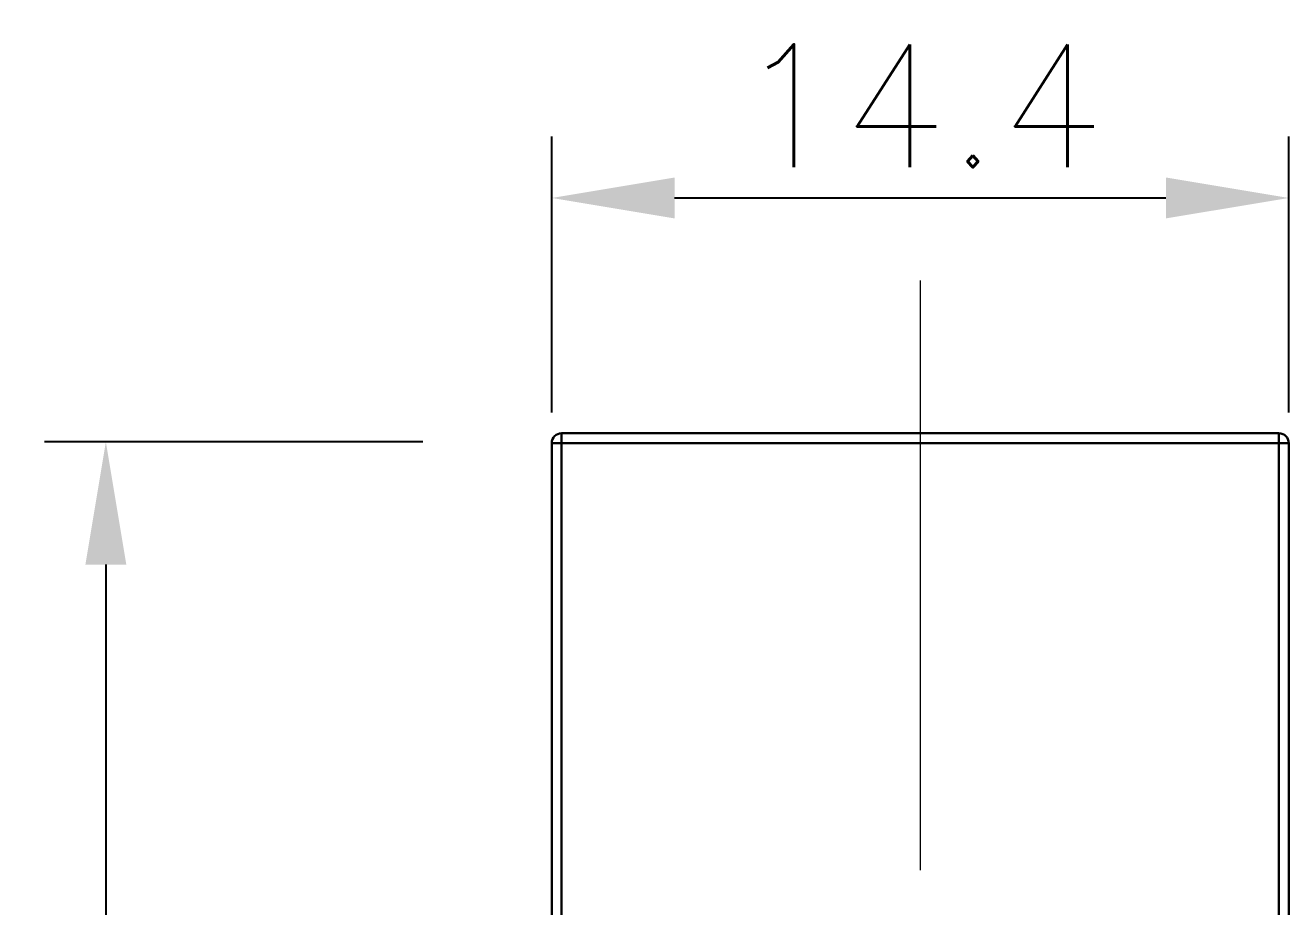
# Model space of a CAD drawing. Header units: millimetres. Extents: x -105 to 105, y -148 to 148.
# Drawn here: x -20.74 to 4.98, y 103.67 to 121.61 of the extents above; entities that cross this region are included whole.
import ezdxf

# ---------------------------------------------------------------- set-up
doc = ezdxf.new("R2010")
doc.units = ezdxf.units.MM
doc.header["$PDSIZE"] = -5
doc.linetypes.add('点画线', pattern=[18, 12, -2, 2, -2])
doc.layers.get('0').update_dxf_attribs({"lineweight": 18})
doc.styles.get("Standard").update_dxf_attribs({"font": 'txt.shx'})
doc.dimstyles.get("Standard").update_dxf_attribs({"dimtxt": 0.18, "dimasz": 0.18, "dimexe": 0.18, "dimexo": 0.0625, "dimgap": 0.09, "dimtad": 0, "dimtih": 1, "dimtoh": 1, "dimdec": 4, "dimzin": 0, "dimdsep": 46, "dimtxsty": 'Standard', "dimcen": 0.09, "dimdle": 0.36, "dimadec": 0, "dimazin": 0, "dimtfac": 1, "dimtdec": 4, "dimtofl": 0, "dimtmove": 0, "dimatfit": 3, "dimfxl": 1, "dimtolj": 1, "dimarcsym": 0})

# ---------------------------------------------------------------- blocks, each defined once
blk = doc.blocks.new('*D11')
at = {"color": 0, "lineweight": -2, "transparency": 16777216}
for p, q in [((-12.648, 113.132), (-20.349, 113.132)), ((-19.099, 110.632), (-19.099, 100.927)), ((-19.099, 85.806), (-19.099, 95.51)), ((-12.648, 83.306), (-20.349, 83.306))]:
    blk.add_line(p, q, dxfattribs=at)
at = {"color": 0, "linetype": '点画线', "transparency": 16777216}
for points in [[(-19.516, 110.632), (-18.683, 110.632), (-19.099, 113.132)], [(-19.516, 85.806), (-18.683, 85.806), (-19.099, 83.306)]]:
    blk.add_solid(points, dxfattribs=at)
at = {"layer": 'Defpoints', "color": 0, "linetype": '点画线', "transparency": 16777216}
for p in [(-19.099, 113.132), (-12.023, 113.132), (-12.023, 83.306)]:
    blk.add_point(p, dxfattribs=at)
at = {"color": 0, "linetype": '点画线', "transparency": 16777216, "insert": (-19.099, 98.219), "char_height": 2.5, "attachment_point": 5, "rotation": 90}
blk.add_mtext('\\A1;27', dxfattribs=at)
blk = doc.blocks.new('*D19')
at = {"color": 0, "lineweight": -2, "transparency": 16777216}
for p, q in [((-10.023, 113.731), (-10.023, 119.346)), ((4.977, 113.731), (4.977, 119.346)), ((-7.523, 118.096), (2.477, 118.096))]:
    blk.add_line(p, q, dxfattribs=at)
at = {"color": 0, "linetype": '点画线', "transparency": 16777216}
for points in [[(-7.523, 118.513), (-7.523, 117.68), (-10.023, 118.096)], [(2.477, 118.513), (2.477, 117.68), (4.977, 118.096)]]:
    blk.add_solid(points, dxfattribs=at)
at = {"layer": 'Defpoints', "color": 0, "linetype": '点画线', "transparency": 16777216}
for p in [(4.977, 118.096), (-10.023, 113.106), (4.977, 113.106)]:
    blk.add_point(p, dxfattribs=at)
at = {"color": 0, "linetype": '点画线', "transparency": 16777216, "insert": (-2.523, 119.971), "char_height": 2.5, "attachment_point": 5}
blk.add_mtext('\\A1;14.4', dxfattribs=at)

msp = doc.modelspace()

# ---------------------------------------------------------------- linework, layer by layer
at = {"linetype": '点画线'}
msp.add_line((-2.523, 116.413), (-2.523, 80.524), dxfattribs=at)
at = {"color": 7, "lineweight": 30, "ltscale": 0.005}
for p, q in [((-9.823, 113.106), (-9.823, 113.306)), ((4.777, 113.106), (4.777, 113.306)), ((-9.823, 113.106), (-10.023, 113.106)), ((4.977, 113.106), (4.777, 113.106))]:
    msp.add_line(p, q, dxfattribs=at)
at = {"color": 7, "lineweight": 30, "ltscale": 0.365}
for p, q in [((4.777, 113.306), (-9.823, 113.306)), ((4.777, 113.106), (-9.823, 113.106))]:
    msp.add_line(p, q, dxfattribs=at)
at = {"color": 7, "lineweight": 30, "ltscale": 2.53677e-05}
msp.add_line((-4.021, 113.306), (-4.02, 113.306), dxfattribs=at)
at = {"color": 7, "lineweight": 30, "ltscale": 4.17709e-05}
msp.add_line((-4.02, 113.306), (-4.019, 113.306), dxfattribs=at)
at = {"color": 7, "lineweight": 30, "ltscale": 5.87463e-05}
msp.add_line((-4.019, 113.306), (-4.016, 113.306), dxfattribs=at)
at = {"color": 7, "lineweight": 30, "ltscale": 7.53403e-05}
for p, q in [((-4.016, 113.306), (-4.013, 113.306)), ((-3.634, 113.306), (-3.631, 113.306))]:
    msp.add_line(p, q, dxfattribs=at)
at = {"color": 7, "lineweight": 30, "ltscale": 9.23157e-05}
msp.add_line((-4.013, 113.306), (-4.01, 113.306), dxfattribs=at)
at = {"color": 7, "lineweight": 30, "ltscale": 0.00010891}
msp.add_line((-4.01, 113.306), (-4.005, 113.306), dxfattribs=at)
at = {"color": 7, "lineweight": 30, "ltscale": 0.000125694}
msp.add_line((-4.005, 113.306), (-4, 113.306), dxfattribs=at)
at = {"color": 7, "lineweight": 30, "ltscale": 0.000142479}
msp.add_line((-4, 113.306), (-3.995, 113.306), dxfattribs=at)
at = {"color": 7, "lineweight": 30, "ltscale": 0.000159073}
msp.add_line((-3.995, 113.306), (-3.988, 113.306), dxfattribs=at)
at = {"color": 7, "lineweight": 30, "ltscale": 0.000172043}
msp.add_line((-3.988, 113.306), (-3.981, 113.306), dxfattribs=at)
at = {"color": 7, "lineweight": 30, "ltscale": 0.000180626}
msp.add_line((-3.981, 113.306), (-3.974, 113.306), dxfattribs=at)
at = {"color": 7, "lineweight": 30, "ltscale": 0.00018959}
msp.add_line((-3.974, 113.306), (-3.966, 113.306), dxfattribs=at)
at = {"color": 7, "lineweight": 30, "ltscale": 0.000197983}
msp.add_line((-3.966, 113.306), (-3.959, 113.306), dxfattribs=at)
at = {"color": 7, "lineweight": 30, "ltscale": 0.000206757}
msp.add_line((-3.959, 113.306), (-3.95, 113.306), dxfattribs=at)
at = {"color": 7, "lineweight": 30, "ltscale": 0.000215721}
msp.add_line((-3.95, 113.306), (-3.942, 113.306), dxfattribs=at)
at = {"color": 7, "lineweight": 30, "ltscale": 0.000224113}
msp.add_line((-3.942, 113.306), (-3.933, 113.306), dxfattribs=at)
at = {"color": 7, "lineweight": 30, "ltscale": 0.000233078}
msp.add_line((-3.933, 113.306), (-3.923, 113.306), dxfattribs=at)
at = {"color": 7, "lineweight": 30, "ltscale": 0.000241661}
msp.add_line((-3.923, 113.306), (-3.914, 113.306), dxfattribs=at)
at = {"color": 7, "lineweight": 30, "ltscale": 0.000250244}
msp.add_line((-3.914, 113.306), (-3.904, 113.306), dxfattribs=at)
at = {"color": 7, "lineweight": 30, "ltscale": 0.000369263}
msp.add_line((-3.904, 113.306), (-3.889, 113.306), dxfattribs=at)
at = {"color": 7, "lineweight": 30, "ltscale": 0.000382996}
msp.add_line((-3.889, 113.306), (-3.874, 113.306), dxfattribs=at)
at = {"color": 7, "lineweight": 30, "ltscale": 0.000397301}
msp.add_line((-3.874, 113.306), (-3.858, 113.306), dxfattribs=at)
at = {"color": 7, "lineweight": 30, "ltscale": 0.000411415}
msp.add_line((-3.858, 113.306), (-3.841, 113.306), dxfattribs=at)
at = {"color": 7, "lineweight": 30, "ltscale": 0.000425339}
msp.add_line((-3.841, 113.306), (-3.824, 113.306), dxfattribs=at)
at = {"color": 7, "lineweight": 30, "ltscale": 0.000439453}
msp.add_line((-3.824, 113.306), (-3.807, 113.306), dxfattribs=at)
at = {"color": 7, "lineweight": 30, "ltscale": 0.000453568}
msp.add_line((-3.807, 113.306), (-3.789, 113.306), dxfattribs=at)
at = {"color": 7, "lineweight": 30, "ltscale": 0.000467682}
msp.add_line((-3.789, 113.306), (-3.77, 113.306), dxfattribs=at)
at = {"color": 7, "lineweight": 30, "ltscale": 0.000481606}
msp.add_line((-3.77, 113.306), (-3.751, 113.306), dxfattribs=at)
at = {"color": 7, "lineweight": 30, "ltscale": 0.00049572}
msp.add_line((-3.751, 113.306), (-3.731, 113.306), dxfattribs=at)
at = {"color": 7, "lineweight": 30, "ltscale": 0.000477791}
msp.add_line((-3.731, 113.306), (-3.712, 113.306), dxfattribs=at)
at = {"color": 7, "lineweight": 30, "ltscale": 0.000427437}
msp.add_line((-3.712, 113.306), (-3.695, 113.306), dxfattribs=at)
at = {"color": 7, "lineweight": 30, "ltscale": 0.000377083}
msp.add_line((-3.695, 113.306), (-3.679, 113.306), dxfattribs=at)
at = {"color": 7, "lineweight": 30, "ltscale": 0.00032692}
msp.add_line((-3.679, 113.306), (-3.666, 113.306), dxfattribs=at)
at = {"color": 7, "lineweight": 30, "ltscale": 0.000276566}
msp.add_line((-3.666, 113.306), (-3.655, 113.306), dxfattribs=at)
at = {"color": 7, "lineweight": 30, "ltscale": 0.000226212}
msp.add_line((-3.655, 113.306), (-3.646, 113.306), dxfattribs=at)
at = {"color": 7, "lineweight": 30, "ltscale": 0.000175858}
msp.add_line((-3.646, 113.306), (-3.639, 113.306), dxfattribs=at)
at = {"color": 7, "lineweight": 30, "ltscale": 0.000125885}
msp.add_line((-3.639, 113.306), (-3.634, 113.306), dxfattribs=at)
at = {"color": 7, "lineweight": 30, "ltscale": 2.5177e-05}
msp.add_line((-3.631, 113.306), (-3.63, 113.306), dxfattribs=at)
at = {"color": 7, "lineweight": 30, "ltscale": 0.012202}
msp.add_line((0.425, 113.306), (0.913, 113.306), dxfattribs=at)
at = {"color": 7, "lineweight": 30, "ltscale": 0.000343895}
msp.add_line((0.913, 113.306), (0.926, 113.306), dxfattribs=at)
at = {"color": 7, "lineweight": 30, "ltscale": 0.000307846}
msp.add_line((0.926, 113.306), (0.939, 113.306), dxfattribs=at)
at = {"color": 7, "lineweight": 30, "ltscale": 0.000271416}
msp.add_line((0.939, 113.306), (0.95, 113.306), dxfattribs=at)
at = {"color": 7, "lineweight": 30, "ltscale": 0.000235367}
msp.add_line((0.95, 113.306), (0.959, 113.306), dxfattribs=at)
at = {"color": 7, "lineweight": 30, "ltscale": 0.000199127}
msp.add_line((0.959, 113.306), (0.967, 113.306), dxfattribs=at)
at = {"color": 7, "lineweight": 30, "ltscale": 0.000162888}
msp.add_line((0.967, 113.306), (0.974, 113.306), dxfattribs=at)
at = {"color": 7, "lineweight": 30, "ltscale": 0.000126648}
msp.add_line((0.974, 113.306), (0.979, 113.306), dxfattribs=at)
at = {"color": 7, "lineweight": 30, "ltscale": 9.04083e-05}
msp.add_line((0.979, 113.306), (0.982, 113.306), dxfattribs=at)
at = {"color": 7, "lineweight": 30, "ltscale": 5.45502e-05}
msp.add_line((0.982, 113.306), (0.984, 113.306), dxfattribs=at)
at = {"color": 7, "lineweight": 30, "ltscale": 0.495}
for p, q in [((-10.023, 93.306), (-10.023, 113.106)), ((-9.823, 93.306), (-9.823, 113.106)), ((4.777, 93.306), (4.777, 113.106)), ((4.977, 93.306), (4.977, 113.106))]:
    msp.add_line(p, q, dxfattribs=at)
at = {"color": 7, "lineweight": 30}
for centre, start, end in [((-9.823, 113.106), 90, 180), ((4.777, 113.106), 360, 90)]:
    msp.add_arc(centre, 0.2, start, end, dxfattribs=at)

# ---------------------------------------------------------------- dimensions: what is measured, and where the dimension line sits
at = {"linetype": '点画线'}
dim = msp.add_aligned_dim(p1=(-10.023, 113.106), p2=(4.977, 113.106), distance=4.99, text='14.4', dimstyle='Standard', override={"dimtxt": 2.5, "dimasz": 2.5, "dimexe": 1.25, "dimexo": 0.625, "dimgap": 0.625, "dimtad": 1, "dimtih": 0, "dimtoh": 0, "dimdec": 2, "dimzin": 8, "dimdsep": 44, "dimdle": 5, "dimtdec": 2, "dimtofl": 1, "dimatfit": 0, "dimarcsym": 1}, dxfattribs=at)
dim.commit()
dim.dimension.update_dxf_attribs({"geometry": '*D19', "text_midpoint": (-2.523, 119.971)})
dim = msp.add_linear_dim(base=(-19.099, 113.132), p1=(-12.023, 83.306), p2=(-12.023, 113.132), angle=90, text='27', dimstyle='Standard', override={"dimtxt": 2.5, "dimasz": 2.5, "dimexe": 1.25, "dimexo": 0.625, "dimgap": 0.625, "dimtih": 0, "dimtoh": 0, "dimdec": 2, "dimzin": 8, "dimdsep": 44, "dimdle": 5, "dimtdec": 2, "dimtofl": 1, "dimatfit": 0, "dimarcsym": 1}, dxfattribs=at)
dim.commit()
dim.dimension.update_dxf_attribs({"geometry": '*D11', "text_midpoint": (-19.099, 98.219)})

doc.saveas('drawing.dxf')
